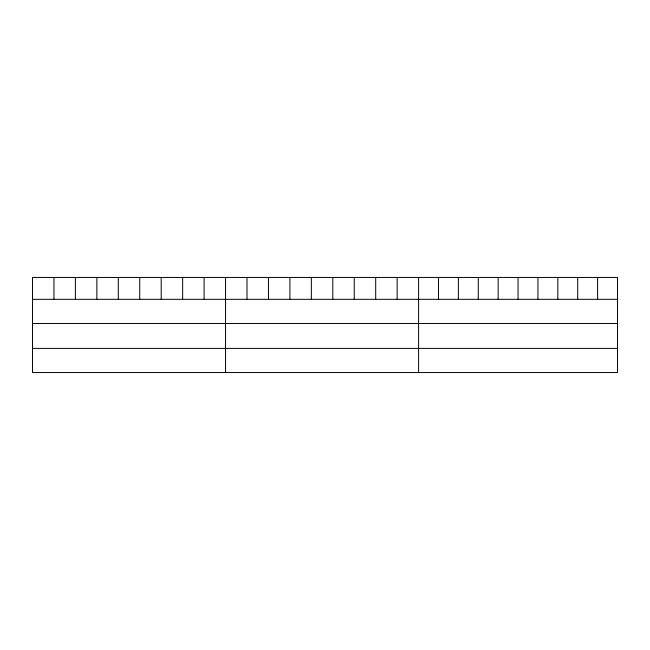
<?xml version="1.0" encoding="UTF-8"?>
<svg xmlns="http://www.w3.org/2000/svg" width="650" height="650" viewBox="0 0 650 650"><rect width="100%" height="100%" fill="white"/><g stroke="black" fill="none" stroke-linecap="round" stroke-linejoin="round"><path stroke-width="0.97" d="M617.5 299.325L617.5 372.556L32.5 372.556L32.5 277.444L617.5 277.444L617.5 299.325L32.5 299.325M32.5 323.489L617.5 323.489M32.5 348.392L617.5 348.392M597.61 277.444L597.61 299.325M577.72 277.444L577.72 299.325M557.83 277.444L557.83 299.325M537.94 277.444L537.94 299.325M518.05 277.444L518.05 299.325M498.16 277.444L498.16 299.325M478.27 277.444L478.27 299.325M458.38 277.444L458.38 299.325M438.49 277.444L438.49 299.325M418.6 277.444L418.6 372.556M397.15 277.444L397.15 299.325M375.7 277.444L375.7 299.325M354.25 277.444L354.25 299.325M332.8 277.444L332.8 299.325M311.35 277.444L311.35 299.325M289.9 277.444L289.9 299.325M268.45 277.444L268.45 299.325M247 277.444L247 299.325M225.55 277.444L225.55 372.556M204.1 277.444L204.1 299.325M182.65 277.444L182.65 299.325M161.2 277.444L161.2 299.325M139.75 277.444L139.75 299.325M118.3 277.444L118.3 299.325M96.85 277.444L96.85 299.325M75.4 277.444L75.4 299.325M53.95 277.444L53.95 299.325"/></g></svg>
